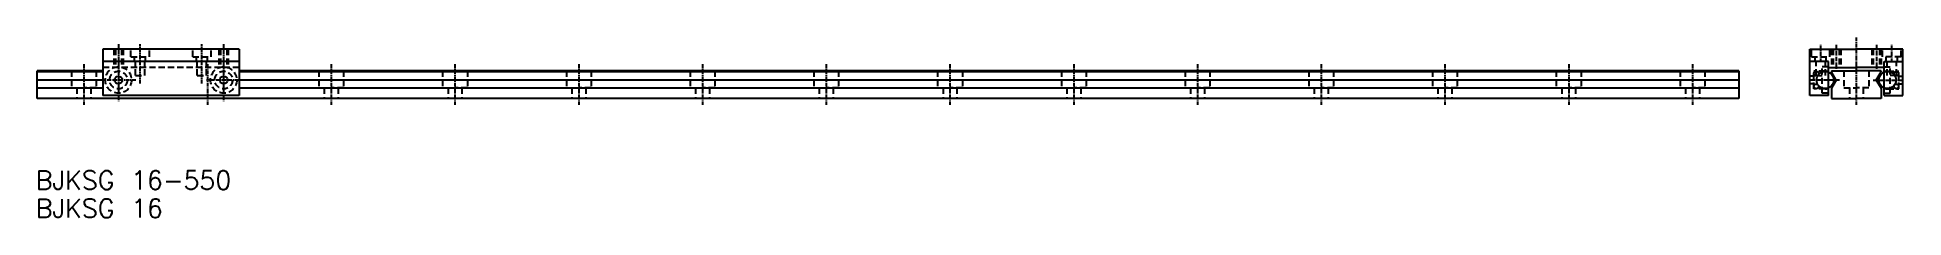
# Model space of a CAD drawing. Extents: x -265 to 338, y 249 to 308.
import ezdxf

# ---------------------------------------------------------------- set-up
doc = ezdxf.new("R2010")
doc.units = 0
doc.linetypes.add('CENTER', pattern=[2, 1.25, -0.25, 0.25, -0.25])
doc.linetypes.add('DASHED', pattern=[3, 2, -1])
doc.layers.get('0').update_dxf_attribs({"linetype": 'CONTINUOUS'})
doc.layers.add('CENTER', color=1, linetype='CENTER')
doc.styles.get("Standard").update_dxf_attribs({"font": 'txt.shx', "bigfont": 'extfont.shx'})

msp = doc.modelspace()

# ---------------------------------------------------------------- linework, layer by layer
at = {"color": 7, "linetype": 'CONTINUOUS'}
for p, q in [((-243.83, 303.9), (-243.83, 288.9)), ((-199.83, 303.9), (-243.83, 303.9)), ((-199.83, 303.9), (-199.83, 288.9)), ((307.91, 299.9), (307.91, 303.9)), ((307.91, 303.9), (322.91, 303.9)), ((337.91, 303.9), (322.91, 303.9)), ((337.91, 299.9), (337.91, 303.9)), ((-243.83, 296.9), (-265.05, 296.9)), ((-265.05, 287.9), (-265.05, 296.9)), ((-243.83, 296.56), (-265.05, 296.56)), ((-199.83, 299.9), (-243.83, 299.9)), ((284.95, 296.9), (-199.83, 296.9)), ((284.95, 296.56), (-199.83, 296.56)), ((284.95, 296.9), (284.95, 287.9)), ((313.91, 299.9), (307.91, 299.9)), ((307.91, 288.9), (307.91, 299.9)), ((313.91, 288.9), (313.91, 299.9)), ((313.91, 297.9), (322.91, 297.9)), ((314.91, 296.9), (322.91, 296.9)), ((314.91, 296.9), (314.91, 296.56)), ((316.44, 293.9), (314.91, 296.56)), ((331.91, 297.9), (322.91, 297.9)), ((330.91, 296.9), (322.91, 296.9)), ((329.37, 293.9), (330.91, 296.56)), ((330.91, 296.9), (330.91, 296.56)), ((331.91, 299.9), (337.91, 299.9)), ((331.91, 288.9), (331.91, 299.9)), ((337.91, 288.9), (337.91, 299.9)), ((-243.83, 293.9), (-265.05, 293.9)), ((-243.83, 291.24), (-265.05, 291.24)), ((284.95, 293.9), (-199.83, 293.9)), ((284.95, 291.24), (-199.83, 291.24)), ((316.44, 293.9), (314.91, 291.24)), ((314.91, 291.24), (314.91, 287.9)), ((329.37, 293.9), (330.91, 291.24)), ((330.91, 291.24), (330.91, 287.9)), ((-230.75, 287.9), (-265.05, 287.9)), ((-199.83, 288.9), (-243.83, 288.9)), ((284.95, 287.9), (-230.75, 287.9)), ((313.91, 288.9), (307.91, 288.9)), ((314.91, 287.9), (322.91, 287.9)), ((330.91, 287.9), (322.91, 287.9)), ((331.91, 288.9), (337.91, 288.9))]:
    msp.add_line(p, q, dxfattribs=at)
at = {"color": 3, "linetype": 'DASHED'}
for p, q in [((-240.33, 303.9), (-240.33, 297.9)), ((-239.83, 303.9), (-239.83, 297.9)), ((-237.83, 303.9), (-237.83, 297.9)), ((-237.33, 303.9), (-237.33, 297.9)), ((-234.83, 301.4), (-234.83, 303.9)), ((-228.83, 301.4), (-228.83, 303.9)), ((-214.83, 301.4), (-214.83, 303.9)), ((-208.83, 301.4), (-208.83, 303.9)), ((-206.33, 303.9), (-206.33, 297.9)), ((-205.83, 303.9), (-205.83, 297.9)), ((-203.83, 303.9), (-203.83, 297.9)), ((-203.33, 303.9), (-203.33, 297.9)), ((308.41, 301.4), (308.41, 303.9)), ((314.41, 301.4), (314.41, 303.9)), ((314.91, 303.9), (314.91, 297.9)), ((315.41, 303.9), (315.41, 297.9)), ((317.41, 303.9), (317.41, 297.9)), ((317.91, 303.9), (317.91, 297.9)), ((327.91, 303.9), (327.91, 297.9)), ((328.41, 303.9), (328.41, 297.9)), ((330.41, 303.9), (330.41, 297.9)), ((330.91, 303.9), (330.91, 297.9)), ((331.41, 301.4), (331.41, 303.9)), ((337.41, 301.4), (337.41, 303.9)), ((-254.05, 296.9), (-254.05, 291.4)), ((-246.05, 296.9), (-246.05, 291.4)), ((-199.83, 297.9), (-243.83, 297.9)), ((-234.83, 301.4), (-228.83, 301.4)), ((-233.63, 299.9), (-233.63, 301.4)), ((-233.33, 295.4), (-233.33, 299.9)), ((-230.33, 295.4), (-230.33, 299.9)), ((-230.03, 299.9), (-230.03, 301.4)), ((-214.83, 301.4), (-208.83, 301.4)), ((-213.63, 299.9), (-213.63, 301.4)), ((-213.33, 295.4), (-213.33, 299.9)), ((-210.33, 295.4), (-210.33, 299.9)), ((-210.03, 299.9), (-210.03, 301.4)), ((-174.05, 296.9), (-174.05, 291.4)), ((-166.05, 296.9), (-166.05, 291.4)), ((-134.05, 296.9), (-134.05, 291.4)), ((-126.05, 296.9), (-126.05, 291.4)), ((-94.05, 296.9), (-94.05, 291.4)), ((-86.05, 296.9), (-86.05, 291.4)), ((-54.05, 296.9), (-54.05, 291.4)), ((-46.05, 296.9), (-46.05, 291.4)), ((-14.05, 296.9), (-14.05, 291.4)), ((-6.05, 296.9), (-6.05, 291.4)), ((25.95, 296.9), (25.95, 291.4)), ((33.95, 296.9), (33.95, 291.4)), ((65.95, 296.9), (65.95, 291.4)), ((73.95, 296.9), (73.95, 291.4)), ((105.95, 296.9), (105.95, 291.4)), ((113.95, 296.9), (113.95, 291.4)), ((145.95, 296.9), (145.95, 291.4)), ((153.95, 296.9), (153.95, 291.4)), ((185.95, 296.9), (185.95, 291.4)), ((193.95, 296.9), (193.95, 291.4)), ((225.95, 296.9), (225.95, 291.4)), ((233.95, 296.9), (233.95, 291.4)), ((265.95, 296.9), (265.95, 291.4)), ((273.95, 296.9), (273.95, 291.4)), ((308.41, 301.4), (314.41, 301.4)), ((312.83, 296.75), (309.21, 296.75)), ((309.21, 291.05), (309.21, 296.75)), ((309.61, 299.9), (309.61, 301.4)), ((309.91, 295.4), (309.91, 299.9)), ((313.91, 298.15), (311.91, 298.15)), ((311.91, 289.65), (311.91, 298.15)), ((312.91, 295.4), (312.91, 299.9)), ((313.21, 299.9), (313.21, 301.4)), ((318.91, 296.9), (318.91, 291.4)), ((326.91, 296.9), (326.91, 291.4)), ((337.41, 301.4), (331.41, 301.4)), ((331.91, 298.15), (333.91, 298.15)), ((332.61, 299.9), (332.61, 301.4)), ((332.91, 295.4), (332.91, 299.9)), ((332.99, 296.75), (336.61, 296.75)), ((333.91, 289.65), (333.91, 298.15)), ((335.91, 295.4), (335.91, 299.9)), ((336.21, 299.9), (336.21, 301.4)), ((336.61, 291.05), (336.61, 296.75)), ((-254.05, 291.4), (-250.05, 291.4)), ((-252.3, 291.4), (-252.3, 287.9)), ((-246.05, 291.4), (-250.05, 291.4)), ((-247.8, 291.4), (-247.8, 287.9)), ((-233.33, 295.4), (-230.33, 295.4)), ((-213.33, 295.4), (-210.33, 295.4)), ((-174.05, 291.4), (-170.05, 291.4)), ((-172.3, 291.4), (-172.3, 287.9)), ((-166.05, 291.4), (-170.05, 291.4)), ((-167.8, 291.4), (-167.8, 287.9)), ((-134.05, 291.4), (-130.05, 291.4)), ((-132.3, 291.4), (-132.3, 287.9)), ((-126.05, 291.4), (-130.05, 291.4)), ((-127.8, 291.4), (-127.8, 287.9)), ((-94.05, 291.4), (-90.05, 291.4)), ((-92.3, 291.4), (-92.3, 287.9)), ((-86.05, 291.4), (-90.05, 291.4)), ((-87.8, 291.4), (-87.8, 287.9)), ((-54.05, 291.4), (-50.05, 291.4)), ((-52.3, 291.4), (-52.3, 287.9)), ((-46.05, 291.4), (-50.05, 291.4)), ((-47.8, 291.4), (-47.8, 287.9)), ((-14.05, 291.4), (-10.05, 291.4)), ((-12.3, 291.4), (-12.3, 287.9)), ((-6.05, 291.4), (-10.05, 291.4)), ((-7.8, 291.4), (-7.8, 287.9)), ((25.95, 291.4), (29.95, 291.4)), ((27.7, 291.4), (27.7, 287.9)), ((33.95, 291.4), (29.95, 291.4)), ((32.2, 291.4), (32.2, 287.9)), ((65.95, 291.4), (69.95, 291.4)), ((67.7, 291.4), (67.7, 287.9)), ((73.95, 291.4), (69.95, 291.4)), ((72.2, 291.4), (72.2, 287.9)), ((105.95, 291.4), (109.95, 291.4)), ((107.7, 291.4), (107.7, 287.9)), ((113.95, 291.4), (109.95, 291.4)), ((112.2, 291.4), (112.2, 287.9)), ((145.95, 291.4), (149.95, 291.4)), ((147.7, 291.4), (147.7, 287.9)), ((153.95, 291.4), (149.95, 291.4)), ((152.2, 291.4), (152.2, 287.9)), ((185.95, 291.4), (189.95, 291.4)), ((187.7, 291.4), (187.7, 287.9)), ((193.95, 291.4), (189.95, 291.4)), ((192.2, 291.4), (192.2, 287.9)), ((225.95, 291.4), (229.95, 291.4)), ((227.7, 291.4), (227.7, 287.9)), ((233.95, 291.4), (229.95, 291.4)), ((232.2, 291.4), (232.2, 287.9)), ((265.95, 291.4), (269.95, 291.4)), ((267.7, 291.4), (267.7, 287.9)), ((273.95, 291.4), (269.95, 291.4)), ((272.2, 291.4), (272.2, 287.9)), ((309.21, 295.15), (307.91, 295.15)), ((309.21, 292.65), (307.91, 292.65)), ((312.83, 291.05), (309.21, 291.05)), ((309.91, 295.4), (312.91, 295.4)), ((313.91, 289.65), (311.91, 289.65)), ((318.91, 291.4), (322.91, 291.4)), ((320.66, 291.4), (320.66, 287.9)), ((326.91, 291.4), (322.91, 291.4)), ((325.16, 291.4), (325.16, 287.9)), ((331.91, 289.65), (333.91, 289.65)), ((335.91, 295.4), (332.91, 295.4)), ((332.99, 291.05), (336.61, 291.05)), ((336.61, 295.15), (337.91, 295.15)), ((336.61, 292.65), (337.91, 292.65))]:
    msp.add_line(p, q, dxfattribs=at)
for centre, radius in [((-238.83, 293.9), 4.25), ((-238.83, 293.9), 2.85), ((-204.83, 293.9), 4.25), ((-204.83, 293.9), 2.85)]:
    msp.add_circle(centre, radius, dxfattribs=at)
at = {"color": 7, "linetype": 'CONTINUOUS'}
for centre, radius in [((309.97, 295.99), 0.75), ((312.83, 293.9), 2.78), ((332.99, 293.9), 2.78), ((335.85, 295.99), 0.75), ((-238.83, 293.9), 1.25), ((-204.83, 293.9), 1.25), ((309.97, 291.82), 0.75), ((335.85, 291.82), 0.75)]:
    msp.add_circle(centre, radius, dxfattribs=at)
at = {"color": 3, "linetype": 'DASHED'}
for centre, start, end in [((312.83, 293.9), 67.77244, 90), ((332.99, 293.9), 90, 112.22756), ((312.83, 293.9), 270, 292.22756), ((332.99, 293.9), 247.77244, 270)]:
    msp.add_arc(centre, 2.85, start, end, dxfattribs=at)
at = {"layer": 'CENTER', "color": 1, "linetype": 'CENTER'}
for p, q in [((322.91, 307.67), (322.91, 295.75)), ((322.91, 307.67), (322.91, 295.75)), ((-238.83, 305.51), (-238.83, 297.83)), ((-231.83, 292.77), (-231.83, 305.51)), ((-211.83, 292.77), (-211.83, 305.51)), ((-204.83, 305.51), (-204.83, 297.83)), ((311.41, 299.65), (311.41, 305.31)), ((316.41, 305.31), (316.41, 297.38)), ((329.41, 305.31), (329.41, 297.38)), ((334.41, 299.65), (334.41, 305.31)), ((-250.05, 299.02), (-250.05, 285.87)), ((-250.05, 299.02), (-250.05, 285.87)), ((-238.83, 300.71), (-238.83, 287.09)), ((-210.05, 299.02), (-210.05, 285.87)), ((-204.83, 300.71), (-204.83, 287.09)), ((-170.05, 299.02), (-170.05, 285.87)), ((-130.05, 299.02), (-130.05, 285.87)), ((-90.05, 299.02), (-90.05, 285.87)), ((-50.05, 299.02), (-50.05, 285.87)), ((-10.05, 299.02), (-10.05, 285.87)), ((29.95, 299.02), (29.95, 285.87)), ((69.95, 299.02), (69.95, 285.87)), ((109.95, 299.02), (109.95, 285.87)), ((149.95, 299.02), (149.95, 285.87)), ((189.95, 299.02), (189.95, 285.87)), ((229.95, 299.02), (229.95, 285.87)), ((269.95, 299.02), (269.95, 285.87)), ((269.95, 299.02), (269.95, 285.87)), ((322.91, 299.02), (322.91, 285.87)), ((-233.26, 293.9), (-245.63, 293.9)), ((-198.02, 293.9), (-210.41, 293.9)), ((317.51, 293.9), (307.59, 293.9)), ((317.51, 293.9), (307.59, 293.9)), ((328.31, 293.9), (338.22, 293.9)), ((328.31, 293.9), (338.22, 293.9))]:
    msp.add_line(p, q, dxfattribs=at)

# ---------------------------------------------------------------- texts
at = {"color": 7, "linetype": 'CONTINUOUS'}
for s, p in [('BJKSG 16-550', (-265.57, 258.57)), ('BJKSG 16', (-265.57, 249.48))]:
    msp.add_text(s, height=6, dxfattribs=at).set_placement(p)

doc.saveas('drawing.dxf')
